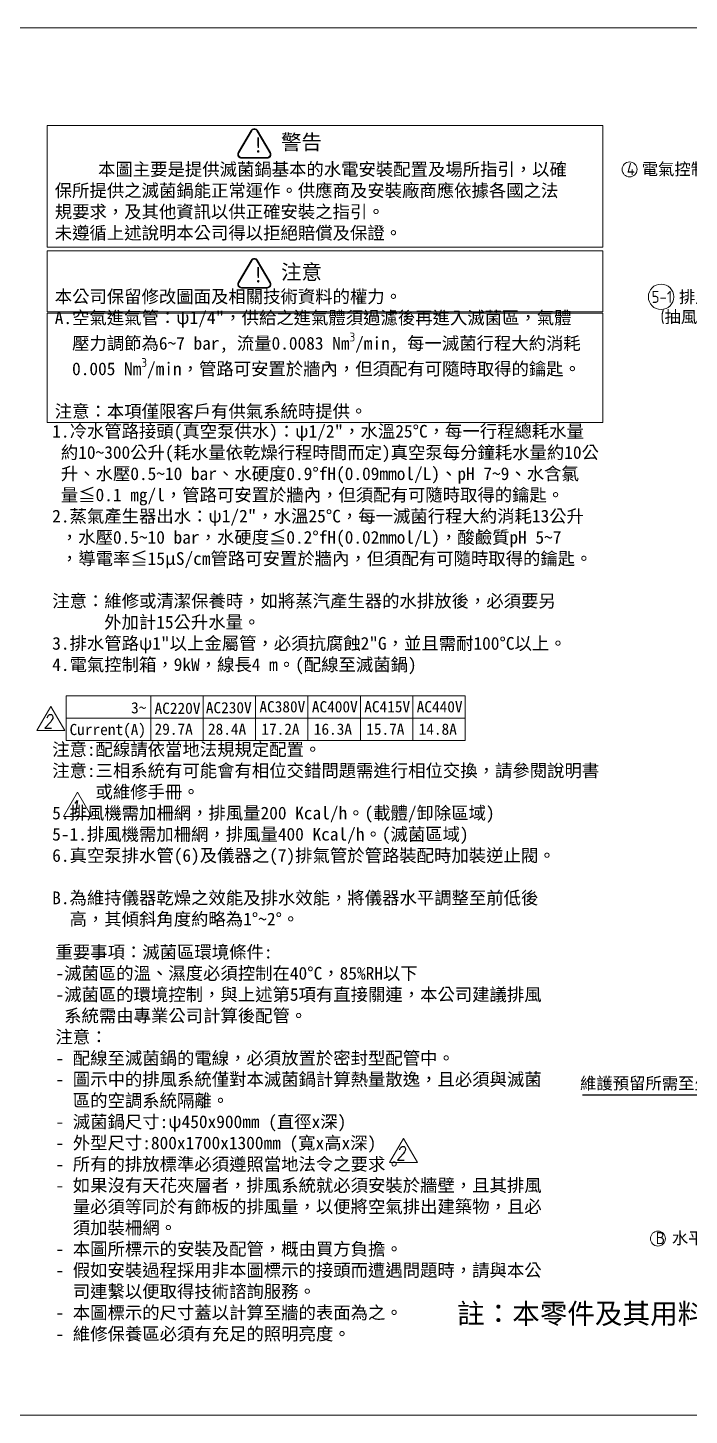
# Model space of a CAD drawing. Header units: millimetres. Extents: x -406921 to -172782, y -22195 to 7119.
# Drawn here: x -185722 to -181305, y -18619 to -9349 of the extents above; entities that cross this region are included whole.
import ezdxf

# ---------------------------------------------------------------- set-up
doc = ezdxf.new("R2010")
doc.units = ezdxf.units.MM
doc.header["$MEASUREMENT"] = 0
doc.layers.get('0').update_dxf_attribs({"lineweight": 25})
for name, color, linetype, lineweight in [('D', 3, 'Continuous', 13), ('F', 7, 'Continuous', 15), ('T', 4, 'Continuous', 15)]:
    doc.layers.add(name, color=color, linetype=linetype, lineweight=lineweight)
doc.styles.get("Standard").update_dxf_attribs({"font": 'KAIU.TTF'})
doc.styles.add('STU25', font='isocp2.shx')
doc.styles.add('Text', font='romans.shx', dxfattribs={"width": 0.8, "oblique": 10})
doc.dimstyles.new('STU25$7', dxfattribs={"dimscale": 35, "dimtxt": 2.5, "dimasz": 2, "dimexe": 1.25, "dimexo": 0.625, "dimgap": 1, "dimtad": 0, "dimdec": 4, "dimdsep": 46, "dimtxsty": 'STU25', "dimcen": 2.5, "dimazin": 2, "dimtfac": 1, "dimtdec": 4, "dimtmove": 0, "dimatfit": 3, "dimfxl": 0, "dimtolj": 1, "dimtzin": 0, "dimarcsym": 0})

msp = doc.modelspace()

# ---------------------------------------------------------------- hatches: boundary and pattern name
at = {"layer": 'D'}
h = msp.add_hatch(color=11, dxfattribs=at)
edge = h.paths.add_edge_path()
edge.add_ellipse((-184294.293, -11063.807), major_axis=(25, 0), ratio=1, start_angle=149.9999999, end_angle=270)
edge.add_line((-184294.293, -11088.807), (-184123.575, -11088.807))
edge.add_ellipse((-184123.575, -11063.807), major_axis=(25, 0), ratio=1, start_angle=270, end_angle=389.9999999)
edge.add_line((-184101.925, -11051.307), (-184187.284, -10903.461))
edge.add_ellipse((-184208.934, -10915.961), major_axis=(25, 0), ratio=1, start_angle=30, end_angle=150)
edge.add_line((-184230.585, -10903.461), (-184315.944, -11051.307))
edge = h.paths.add_edge_path(flags=16)
edge.add_ellipse((-184294.293, -11063.807), major_axis=(20, 0), ratio=1, start_angle=149.9999999, end_angle=270)
edge.add_line((-184294.293, -11083.807), (-184123.575, -11083.807))
edge.add_ellipse((-184123.575, -11063.807), major_axis=(20, 0), ratio=1, start_angle=270, end_angle=389.9999999)
edge.add_line((-184106.255, -11053.807), (-184191.614, -10905.961))
edge.add_ellipse((-184208.934, -10915.961), major_axis=(20, 0), ratio=1, start_angle=30, end_angle=150)
edge.add_line((-184226.255, -10905.961), (-184311.614, -11053.807))

# ---------------------------------------------------------------- linework, layer by layer
at = {"layer": 'D', "color": 11}
for p, q in [((-184230.585, -10035.736), (-184315.944, -10183.582)), ((-184226.255, -10038.236), (-184311.614, -10186.082)), ((-184191.614, -10038.236), (-184106.255, -10186.082)), ((-184187.284, -10035.736), (-184101.925, -10183.582)), ((-184294.293, -10216.082), (-184123.575, -10216.082)), ((-184294.293, -10221.082), (-184123.575, -10221.082)), ((-184230.585, -10903.461), (-184315.944, -11051.307)), ((-184226.255, -10905.961), (-184311.614, -11053.807)), ((-184191.614, -10905.961), (-184106.255, -11053.807)), ((-184187.284, -10903.461), (-184101.925, -11051.307)), ((-184294.293, -11083.807), (-184123.575, -11083.807)), ((-184294.293, -11088.807), (-184123.575, -11088.807))]:
    msp.add_line(p, q, dxfattribs=at)
at = {"layer": 'D'}
for p, q in [((-185466.231, -13812.514), (-182800.892, -13812.514)), ((-185466.231, -13812.514), (-185466.231, -14112.514)), ((-184900.892, -13812.514), (-184900.892, -14112.514)), ((-184550.892, -13812.514), (-184550.892, -14112.514)), ((-184200.892, -13812.514), (-184200.892, -14112.514)), ((-183850.892, -13812.514), (-183850.892, -14112.514)), ((-183500.892, -13812.514), (-183500.892, -14112.514)), ((-183150.892, -13812.514), (-183150.892, -14112.514)), ((-182800.892, -13812.514), (-182800.892, -14112.514)), ((-185466.231, -13962.514), (-182800.892, -13962.514)), ((-185466.231, -14112.514), (-182800.892, -14112.514))]:
    msp.add_line(p, q, dxfattribs=at)
at = {"layer": 'D', "color": 11}
for points in [[(-185592.179, -10003.065), (-181882.003, -10002.248), (-181882.003, -10815.659), (-185592.179, -10815.659)], [(-185592.179, -10839.134), (-181882.003, -10839.134), (-181882.003, -11247.521), (-185592.179, -11247.519)], [(-185592.179, -11255.745), (-181882.003, -11255.745), (-181882.003, -11987.156), (-185592.179, -11987.156)]]:
    msp.add_lwpolyline(points, close=True, dxfattribs=at)
at = {"layer": 'D'}
for centre, radius in [((-181703.486, -10296.079), 50), ((-181493.161, -11147.057), 85), ((-181514.357, -17439.366), 50)]:
    msp.add_circle(centre, radius, dxfattribs=at)
at = {"layer": 'D', "color": 11}
for centre, radius, start, end in [((-184208.934, -10048.236), 25, 30, 150), ((-184208.934, -10048.236), 20, 30, 150), ((-184294.293, -10196.082), 25, 149.9999999, 270), ((-184294.293, -10196.082), 20, 149.9999999, 270), ((-184123.575, -10196.082), 25, 270, 29.9999999), ((-184123.575, -10196.082), 20, 270, 29.9999999), ((-184208.934, -10915.961), 25, 30, 150), ((-184208.934, -10915.961), 20, 30, 150), ((-184294.293, -11063.807), 25, 149.9999999, 270), ((-184294.293, -11063.807), 20, 149.9999999, 270), ((-184123.575, -11063.807), 25, 270, 29.9999999), ((-184123.575, -11063.807), 20, 270, 29.9999999)]:
    msp.add_arc(centre, radius, start, end, dxfattribs=at)
at = {"layer": 'F', "color": 6}
msp.add_lwpolyline([(-185966.52, -9349.47), (-185966.52, -18619.47), (-172781.52, -18619.47), (-172781.52, -9349.47)], close=True, dxfattribs=at)
msp.add_lwpolyline([(-185966.52, -9349.47), (-185966.52, -18619.47), (-172781.52, -18619.47), (-172781.52, -9349.47)], close=True, dxfattribs=at)
at = {"layer": 'F', "color": 7}
for points in [[(-185567.085, -13883.198), (-185660.576, -14045.129), (-185473.594, -14045.129)], [(-185390.636, -14457.438), (-185484.126, -14619.368), (-185297.145, -14619.368)], [(-183212.881, -16769.521), (-183306.372, -16931.452), (-183119.391, -16931.452)]]:
    msp.add_lwpolyline(points, close=True, dxfattribs=at)

# ---------------------------------------------------------------- texts
at = {"insert": (-182855.457, -17872.499), "char_height": 135.00867, "attachment_point": 1, "style": 'STU25'}
msp.add_mtext('{\\f標楷體|b0|i0|c136|p65;註：本零件及其用料均須符合}RoHS{\\f標楷體|b0|i0|c136|p65;指令。}', dxfattribs=at)
at = {"layer": 'D', "color": 11, "attachment_point": 1, "style": 'STU25'}
for s, insert, char_height in [('{\\f標楷體|b0|i0|c136|p65;!}', (-184217.245, -10082.966), 100), ('{\\f標楷體|b0|i0|c136|p65;警告}', (-184030.733, -10063.597), 100), ('{\\f標楷體|b0|i0|c136|p65;注意}', (-184030.733, -10931.323), 100), ('{\\f標楷體|b0|i0|c136|p65;!}', (-184217.245, -10950.691), 100), ('{\\f標楷體|b0|i0|c136|p65;3~}', (-185031.555, -13855.119), 75), ('{\\f標楷體|b0|i0|c136|p65;AC220V}', (-184874.765, -13858.478), 75), ('{\\f標楷體|b0|i0|c136|p65;AC230V}', (-184532.648, -13854.464), 75), ('{\\f標楷體|b0|i0|c136|p65;AC380V}', (-184174.765, -13848.278), 75), ('{\\f標楷體|b0|i0|c136|p65;AC400V}', (-183824.765, -13848.278), 75), ('{\\f標楷體|b0|i0|c136|p65;AC415V}', (-183474.765, -13848.278), 75), ('{\\f標楷體|b0|i0|c136|p65;AC440V}', (-183124.765, -13848.278), 75), ('{\\f標楷體|b0|i0|c136|p65;Current(A)}', (-185442.422, -14000.503), 75), ('{\\f標楷體|b0|i0|c136|p65;29.7A}', (-184874.88, -13997.833), 75), ('{\\f標楷體|b0|i0|c136|p65;28.4A}', (-184518.417, -13997.833), 75), ('{\\f標楷體|b0|i0|c136|p65;17.2A}', (-184161.861, -13997.833), 75), ('{\\f標楷體|b0|i0|c136|p65;16.3A}', (-183811.861, -13997.833), 75), ('{\\f標楷體|b0|i0|c136|p65;15.7A}', (-183461.861, -13997.833), 75), ('{\\f標楷體|b0|i0|c136|p65;14.8A}', (-183111.861, -13997.833), 75)]:
    msp.add_mtext(s, dxfattribs=dict(at, insert=insert, char_height=char_height))
at = {"layer": 'D', "color": 11, "attachment_point": 1}
for s, insert, char_height in [('\\A1;\\P     本圖主要是提供滅菌鍋基本的水電安裝配置及場所指引，以確\\P保所提供之滅菌鍋能正常運作。供應商及安裝廠商應依據各國之法\\P規要求，及其他資訊以供正確安裝之指引。\\P未遵循上述說明本公司得以拒絕賠償及保證。\\P\\P\\P本公司保留修改圖面及相關技術資料的權力。\\PA.空氣進氣管：{\\f細明體|b0|i0|c136|p48;ψ}1/4"，供給之進氣體須過濾後再進入滅菌區，氣體\\P  壓力調節為6~7 bar, 流量0.0083 Nm{\\Fisocp2.shx;\\H0.7x;\\S3^ ;}/min, 每一滅菌行程大約消耗\\P  0.005 Nm{\\Fisocp2.shx;\\H0.7x;\\S3^ ;}/min，管路可安置於牆內，但須配有可隨時取得的鑰匙。\\P\\P注意：本項僅限客戶有供氣系統時提供。', (-185541.488, -10110.892), 85), ('{\\Fisocp2.shx;\\C3;4 \\f標楷體|b0|i0|c136|p65;電氣控制箱}', (-181722.134, -10253.592), 80), ('{\\Fisocp2.shx;\\C3;5-1 \\f標楷體|b0|i0|c136|p65;排風機\\P\\f???|b0|i0|c0|p65;  \\Fisocp2.shx;(\\f標楷體|b0|i0|c136|p65;抽風機\\Fisocp2.shx;)}', (-181556.236, -11107.675), 80), ('1.冷水管路接頭(真空泵供水)：{\\f細明體|b0|i0|c136|p48;ψ}1/2"，水溫25%%DC，每一行程總耗水量\\P 約10~300公升(耗水量依乾燥行程時間而定)真空泵每分鐘耗水量約10公\\P 升、水壓0.5~10 bar、水硬度0.9%%DfH(0.09mmol/L)、pH 7~9、水含氯\\P 量≦0.1 mg/l，管路可安置於牆內，但須配有可隨時取得的鑰匙。\\P2.蒸氣產生器出水：{\\f細明體|b0|i0|c136|p48;ψ}1/2"，水溫25%%DC，每一滅菌行程大約消耗13公升\\P ，水壓0.5~10 bar，水硬度≦0.2%%DfH(0.02mmol/L)，酸鹼質pH 5~7\\P ，導電率≦15μS/cm管路可安置於牆內，但須配有可隨時取得的鑰匙。\\P\\P注意：維修或清潔保養時，如將蒸汽產生器的水排放後，必須要另\\P      外加計15公升水量。\\P3.排水管路{\\f細明體|b0|i0|c136|p48;ψ}1"以上金屬管，必須抗腐蝕2"G，並且需耐100%%DC以上。 \\P4.電氣控制箱，9kW，線長4 m。(配線至滅菌鍋) \\P\\P\\P\\P注意:配線請依當地法規規定配置。\\P{\\fDFKai-SB|b0|i0|c136|p65;注意:三相系統有可能會有相位交錯問題需進行相位交換，請參閱說明書\\P     或維修手冊。}\\P5.排風機需加柵網，排風量200 Kcal/h。(載體/卸除區域)\\P5-1.排風機需加柵網，排風量400 Kcal/h。(滅菌區域)\\P6.真空泵排水管(6)及儀器之(7)排氣管於管路裝配時加裝逆止閥。\\P\\PB.為維持儀器乾燥之效能及排水效能，將儀器水平調整至前低後\\P  高，其傾斜角度約略為1%%D~2%%D。', (-185558.398, -12002.919), 85), ('重要事項：滅菌區環境條件:\\P-滅菌區的溫、濕度必須控制在40%%DC，85%RH以下\\P-滅菌區的環境控制，與上述第5項有直接關連，本公司建議排風\\P 系統需由專業公司計算後配管。\\P注意：\\P- 配線至滅菌鍋的電線，必須放置於密封型配管中。\\P- 圖示中的排風系統僅對本滅菌鍋計算熱量散逸，且必須與滅菌\\P  區的空調系統隔離。\\P- 滅菌鍋尺寸:{\\f細明體|b0|i0|c136|p48;ψ}450x900mm (直徑x深)\\P- 外型尺寸:800x1700x1300mm (寬x高x深)\\P- 所有的排放標準必須遵照當地法令之要求。\\P- 如果沒有天花夾層者，排風系統就必須安裝於牆壁，且其排風\\P  量必須等同於有飾板的排風量，以便將空氣排出建築物，且必\\P  須加裝柵網。\\P- 本圖所標示的安裝及配管，概由買方負擔。\\P- 假如安裝過程採用非本圖標示的接頭而遭遇問題時，請與本公\\P  司連繫以便取得技術諮詢服務。\\P- 本圖標示的尺寸蓋以計算至牆的表面為之。\\P- 維修保養區必須有充足的照明亮度。', (-185536.541, -15482.378), 85), ('{\\C3;維護預留所需至少空間}', (-182033.929, -16361.335), 80), ('{\\Fisocp2.shx;\\C3;B \\f標楷體|b0|i0|c136|p65;水平調整腳}', (-181528.36, -17395.821), 80)]:
    msp.add_mtext(s, dxfattribs=dict(at, insert=insert, char_height=char_height))
at = {"layer": 'T', "lineweight": 20, "style": 'Text', "oblique": 10, "width": 0.8}
for s, p in [('2', (-185616.023, -14028.656)), ('1', (-185439.573, -14602.895)), ('2', (-183261.819, -16914.979))]:
    msp.add_text(s, height=90, dxfattribs=at).set_placement(p)

# ---------------------------------------------------------------- leaders
at = {"layer": 'D'}
msp.add_leader([(-180500.655, -16322.455), (-180918.13, -16480.621), (-182016.947, -16480.621)], dimstyle='STU25$7', override={"dimgap": 1, "dimtad": 0}, dxfattribs=at)

doc.saveas('drawing.dxf')
